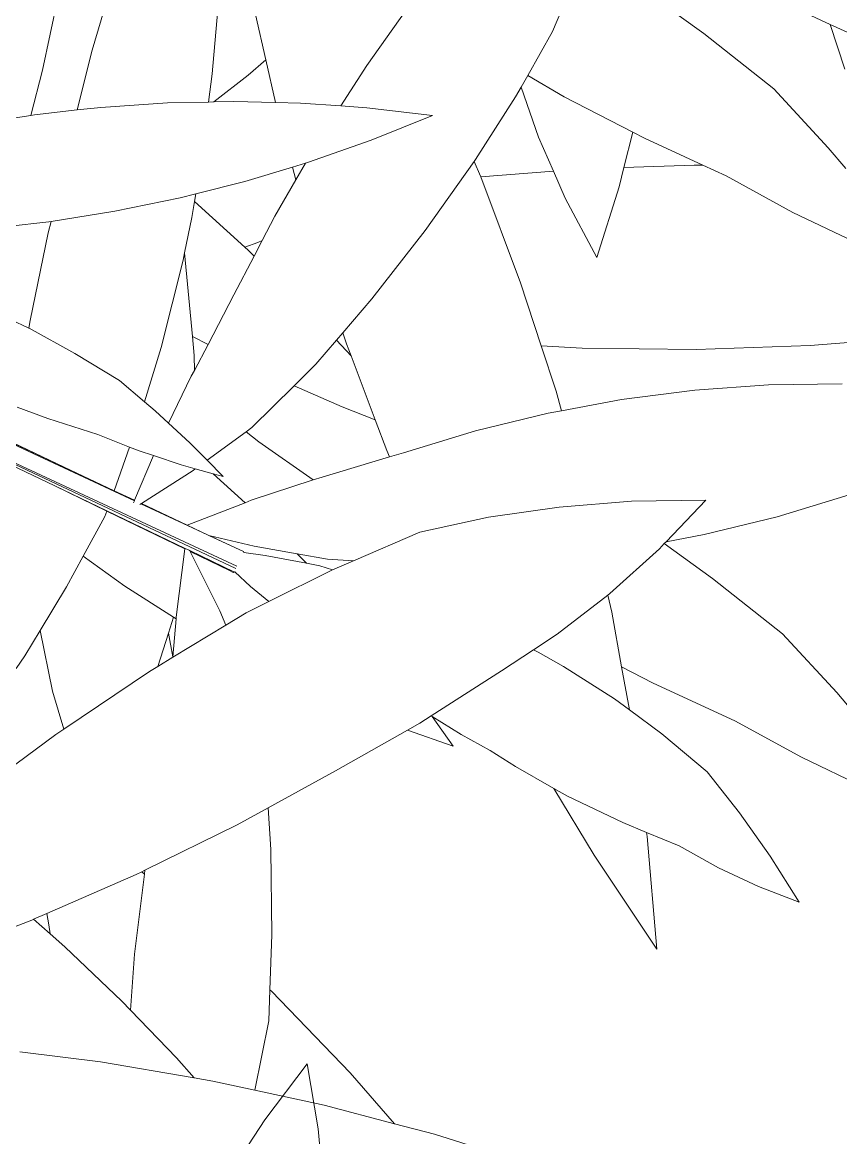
# Model space of a CAD drawing. Header units: millimetres. Extents: x 18 to 174501, y 22 to 24571.
# Drawn here: x 22331.4 to 22473.5, y 19188.1 to 19381.8 of the extents above; entities that cross this region are included whole.
import ezdxf

# ---------------------------------------------------------------- set-up
doc = ezdxf.new("R2010")
doc.units = ezdxf.units.MM
doc.header["$MEASUREMENT"] = 0
doc.layers.add('Edges', color=7, linetype='Continuous', lineweight=18)

# ---------------------------------------------------------------- blocks, each defined once
blk = doc.blocks.new('BAMBOOPLAN')
at = {"layer": 'Edges'}
for p, q in [((5.9951, 11.5416), (5.8903, 11.4031)), ((5.9951, 11.5416), (6.0222, 11.3806)), ((5.8903, 11.4031), (5.7967, 11.2608)), ((6.0222, 11.3806), (6.037, 11.2196)), ((5.4616, -3.4769), (5.5284, -3.2508)), ((5.7593, -3.535), (5.7797, -3.2981)), ((6.6523, -3.3145), (6.6038, -3.4303)), ((5.3382, -3.5262), (5.379, -3.334)), ((6.9791, -3.4353), (6.8565, -3.3467)), ((7.2928, -3.4125), (7.1168, -3.3307)), ((5.8926, -3.5009), (5.8669, -3.3881)), ((6.2401, -3.3778), (6.1431, -3.5144)), ((6.6038, -3.4303), (6.5421, -3.5394)), ((7.3289, -3.5239), (7.2928, -3.4125)), ((7.3349, -3.432), (7.2928, -3.4125)), ((7.1526, -3.5727), (6.9791, -3.4353)), ((5.4243, -3.6249), (5.4616, -3.4769)), ((5.8926, -3.5009), (5.8487, -3.5383)), ((5.9167, -3.6064), (5.8926, -3.5009)), ((6.1431, -3.5144), (6.0786, -3.6149)), ((5.3092, -3.6383), (5.3382, -3.5262)), ((5.7504, -3.6052), (5.7593, -3.535)), ((5.8487, -3.5383), (5.7633, -3.6049)), ((6.5421, -3.5394), (6.5256, -3.5684)), ((6.6327, -3.5924), (6.5421, -3.5394)), ((6.5256, -3.5684), (6.5122, -3.592)), ((6.5688, -3.6921), (6.5256, -3.5684)), ((6.5122, -3.592), (6.4129, -3.7478)), ((6.8025, -3.6798), (6.6327, -3.5924)), ((7.2874, -3.7186), (7.1526, -3.5727)), ((5.4243, -3.6249), (5.3185, -3.6368)), ((5.483, -3.6184), (5.4243, -3.6249)), ((5.6481, -3.6074), (5.483, -3.6184)), ((5.7504, -3.6052), (5.6481, -3.6074)), ((5.7633, -3.6049), (5.7504, -3.6052)), ((5.8134, -3.6039), (5.7633, -3.6049)), ((5.9167, -3.6064), (5.8134, -3.6039)), ((5.9784, -3.6079), (5.9167, -3.6064)), ((6.0786, -3.6149), (5.9784, -3.6079)), ((6.1428, -3.6194), (6.0786, -3.6149)), ((6.3061, -3.6384), (6.1428, -3.6194)), ((5.3092, -3.6383), (5.155, -3.6627)), ((5.3185, -3.6368), (5.3092, -3.6383)), ((6.3061, -3.6384), (6.1537, -3.7001)), ((6.7808, -3.7677), (6.8025, -3.6798)), ((6.8317, -3.6949), (6.8025, -3.6798)), ((6.1537, -3.7001), (5.9983, -3.7548)), ((6.6058, -3.7767), (6.5688, -3.6921)), ((6.9768, -3.762), (6.8317, -3.6949)), ((7.3309, -3.7702), (7.2874, -3.7186)), ((5.9912, -3.757), (5.9583, -3.7669)), ((5.9912, -3.757), (5.967, -3.7987)), ((5.9983, -3.7548), (5.9912, -3.757)), ((6.4094, -3.7528), (6.288, -3.9242)), ((6.4129, -3.7478), (6.4094, -3.7528)), ((6.4249, -3.7889), (6.4094, -3.7528)), ((6.9551, -3.7618), (6.7808, -3.7677)), ((6.9768, -3.762), (6.9551, -3.7618)), ((7.0345, -3.7887), (6.9768, -3.762)), ((5.9583, -3.7669), (5.8402, -3.8025)), ((5.967, -3.7987), (5.9583, -3.7669)), ((6.4257, -3.791), (6.4249, -3.7889)), ((6.6058, -3.7767), (6.4257, -3.791)), ((6.5246, -4.0537), (6.4257, -3.791)), ((6.6353, -3.844), (6.6058, -3.7767)), ((6.7689, -3.8155), (6.7808, -3.7677)), ((7.2, -3.8791), (7.0345, -3.7887)), ((5.8402, -3.8025), (5.7188, -3.8332)), ((5.967, -3.7987), (5.9151, -3.8883)), ((6.7136, -3.9912), (6.7689, -3.8155)), ((5.68, -3.8431), (5.5179, -3.8763)), ((5.7188, -3.8332), (5.68, -3.8431)), ((5.7155, -3.8524), (5.7188, -3.8332)), ((6.7136, -3.9912), (6.6353, -3.844)), ((5.7089, -3.8916), (5.7155, -3.8524)), ((5.8405, -3.9653), (5.7155, -3.8524)), ((5.3544, -3.9022), (5.2509, -3.9138)), ((5.3526, -3.9296), (5.3597, -3.9013)), ((5.3597, -3.9013), (5.3544, -3.9022)), ((5.5179, -3.8763), (5.3597, -3.9013)), ((5.6908, -3.9794), (5.7089, -3.8916)), ((5.9151, -3.8883), (5.8835, -3.9492)), ((7.3685, -3.9599), (7.2, -3.8791)), ((5.3077, -4.1475), (5.3526, -3.9296)), ((6.288, -3.9242), (6.1557, -4.0938)), ((5.8723, -3.9541), (5.8405, -3.9653)), ((5.8835, -3.9492), (5.8636, -3.9874)), ((5.8835, -3.9492), (5.8723, -3.9541)), ((5.687, -3.998), (5.6908, -3.9794)), ((5.7105, -4.1873), (5.6908, -3.9794)), ((5.8486, -3.9726), (5.8405, -3.9653)), ((5.8636, -3.9874), (5.8486, -3.9726)), ((5.6328, -4.214), (5.687, -3.998)), ((5.8636, -3.9874), (5.8134, -4.0839)), ((6.5757, -4.2106), (6.5246, -4.0537)), ((5.8134, -4.0839), (5.7491, -4.2066)), ((6.1557, -4.0938), (6.0837, -4.1777)), ((5.3049, -4.1666), (5.2592, -4.1446)), ((5.3049, -4.1666), (5.3077, -4.1475)), ((5.305, -4.1667), (5.3049, -4.1666)), ((5.4185, -4.2291), (5.305, -4.1667)), ((6.0837, -4.1777), (6.0679, -4.1962)), ((6.0927, -4.2053), (6.0837, -4.1777)), ((5.7491, -4.2066), (5.7105, -4.1873)), ((5.715, -4.2345), (5.7105, -4.1873)), ((5.7491, -4.2066), (5.7153, -4.2711)), ((6.0679, -4.1962), (6.0165, -4.2561)), ((6.104, -4.2352), (6.0679, -4.1962)), ((6.104, -4.2352), (6.0927, -4.2053)), ((7.5251, -4.1874), (7.2432, -4.2098)), ((5.5663, -4.5946), (4.7522, -4.215)), ((5.3923, -4.5115), (4.7578, -4.2128)), ((5.5291, -4.2964), (5.4185, -4.2291)), ((5.5911, -4.3489), (5.6328, -4.214)), ((5.7153, -4.2711), (5.715, -4.2345)), ((6.6774, -4.2163), (6.5757, -4.2106)), ((6.6123, -4.3227), (6.5757, -4.2106)), ((6.9604, -4.2195), (6.6774, -4.2163)), ((7.2432, -4.2098), (6.9604, -4.2195)), ((4.6974, -4.2352), (5.8177, -4.7629)), ((4.6984, -4.2349), (5.8207, -4.7571)), ((6.0165, -4.2561), (5.963, -4.3091)), ((6.1636, -4.3936), (6.104, -4.2352)), ((5.7076, -4.2858), (5.6509, -4.4021)), ((5.7153, -4.2711), (5.7076, -4.2858)), ((5.5911, -4.3489), (5.5291, -4.2964)), ((5.963, -4.3091), (5.8578, -4.4132)), ((6.0816, -4.3616), (5.963, -4.3091)), ((7.1396, -4.3069), (6.957, -4.3201)), ((7.3219, -4.3042), (7.1396, -4.3069)), ((6.6257, -4.3713), (6.6123, -4.3227)), ((6.7747, -4.3436), (6.6257, -4.3713)), ((6.957, -4.3201), (6.7747, -4.3436)), ((5.3516, -4.3904), (5.2754, -4.3623)), ((5.6178, -4.3715), (5.5911, -4.3489)), ((5.6509, -4.4021), (5.6178, -4.3715)), ((6.1636, -4.3936), (6.0816, -4.3616)), ((6.6257, -4.3713), (6.5931, -4.3774)), ((5.476, -4.4303), (5.3516, -4.3904)), ((6.1924, -4.4701), (6.1636, -4.3936)), ((6.5931, -4.3774), (6.4125, -4.4215)), ((5.7037, -4.451), (5.6509, -4.4021)), ((5.8435, -4.4236), (5.7465, -4.4942)), ((5.8578, -4.4132), (5.8435, -4.4236)), ((5.8754, -4.4483), (5.8435, -4.4236)), ((6.4125, -4.4215), (6.2336, -4.4757)), ((5.3923, -4.5115), (5.2655, -4.4512)), ((5.5546, -4.4614), (5.476, -4.4303)), ((5.7465, -4.4942), (5.7037, -4.451)), ((6.01, -4.543), (5.8754, -4.4483)), ((5.5159, -4.5697), (5.5546, -4.4614)), ((5.5786, -4.4709), (5.5546, -4.4614)), ((5.6138, -4.4827), (5.5667, -4.5936)), ((5.6138, -4.4827), (5.5786, -4.4709)), ((5.6822, -4.5057), (5.6138, -4.4827)), ((6.1992, -4.4859), (6.1924, -4.4701)), ((6.2336, -4.4757), (6.1992, -4.4859)), ((5.3694, -4.558), (5.2597, -4.5054)), ((5.5159, -4.5697), (5.3923, -4.5115)), ((5.7172, -4.5155), (5.6822, -4.5057)), ((5.7866, -4.5348), (5.7465, -4.4942)), ((6.1992, -4.4859), (6.0322, -4.5358)), ((5.7121, -4.5192), (5.5837, -4.6016)), ((5.7172, -4.5155), (5.7121, -4.5192)), ((5.7618, -4.5279), (5.7172, -4.5155)), ((5.841, -4.5995), (5.7618, -4.5279)), ((5.7866, -4.5348), (5.7618, -4.5279)), ((6.0322, -4.5358), (6.01, -4.543)), ((5.4978, -4.6203), (5.3694, -4.558)), ((5.692, -4.7128), (5.3694, -4.558)), ((6.01, -4.543), (5.8564, -4.5935)), ((5.5667, -4.5936), (5.5159, -4.5697)), ((5.5663, -4.5946), (5.5642, -4.5996)), ((5.5667, -4.5936), (5.5663, -4.5946)), ((5.8564, -4.5935), (5.841, -4.5995)), ((6.9839, -4.593), (6.7998, -4.596)), ((6.9839, -4.593), (6.8857, -4.6962)), ((7.3397, -4.5803), (7.1607, -4.6345)), ((5.4929, -4.6338), (5.4978, -4.6203)), ((5.6918, -4.7143), (5.4978, -4.6203)), ((5.5827, -4.6022), (5.58, -4.604)), ((5.5837, -4.6016), (5.5827, -4.6022)), ((5.8283, -4.7167), (5.5827, -4.6022)), ((5.6975, -4.6552), (5.5837, -4.6016)), ((5.841, -4.5995), (5.6975, -4.6552)), ((6.6198, -4.6103), (6.4446, -4.6358)), ((6.7998, -4.596), (6.6198, -4.6103)), ((5.4393, -4.7323), (5.4929, -4.6338)), ((6.4446, -4.6358), (6.2745, -4.6726)), ((7.1607, -4.6345), (6.9802, -4.6786)), ((5.7513, -4.6805), (5.6975, -4.6552)), ((6.2745, -4.6726), (6.11, -4.7437)), ((5.8637, -4.7074), (5.7513, -4.6805)), ((5.8283, -4.7167), (5.7513, -4.6805)), ((6.881, -4.7011), (6.869, -4.7138)), ((6.8857, -4.6962), (6.881, -4.7011)), ((7.0007, -4.7875), (6.881, -4.7011)), ((6.9802, -4.6786), (6.8857, -4.6962)), ((5.3979, -4.8082), (5.4393, -4.7323)), ((5.5425, -4.8065), (5.4393, -4.7323)), ((5.6698, -4.8838), (5.6918, -4.7143)), ((5.6918, -4.7143), (5.692, -4.7128)), ((5.702, -4.7176), (5.692, -4.7128)), ((5.702, -4.7176), (5.7026, -4.718)), ((5.7026, -4.718), (5.7031, -4.7182)), ((5.7035, -4.7184), (5.7031, -4.7182)), ((5.7046, -4.7206), (5.7035, -4.7184)), ((5.8131, -4.771), (5.7035, -4.7184)), ((5.7783, -4.8678), (5.7046, -4.7206)), ((5.802, -4.7678), (5.7046, -4.7206)), ((5.8368, -4.7207), (5.8283, -4.7167)), ((5.8368, -4.7207), (5.8376, -4.7231)), ((5.8376, -4.7231), (5.8375, -4.7231)), ((5.8909, -4.7302), (5.8376, -4.7231)), ((5.97, -4.7264), (5.8637, -4.7074)), ((5.993, -4.7497), (5.8909, -4.7302)), ((5.993, -4.7497), (5.97, -4.7264)), ((6.0454, -4.74), (5.97, -4.7264)), ((6.869, -4.7138), (6.7459, -4.8248)), ((6.0261, -4.756), (5.993, -4.7497)), ((6.0581, -4.7661), (6.0261, -4.756)), ((6.11, -4.7437), (6.0454, -4.74)), ((6.11, -4.7437), (6.0581, -4.7661)), ((5.8116, -4.7725), (5.802, -4.7678)), ((5.8119, -4.7726), (5.8116, -4.7725)), ((5.8119, -4.7726), (5.8152, -4.7713)), ((5.8152, -4.7713), (5.8148, -4.7709)), ((5.8543, -4.8072), (5.8152, -4.7713)), ((6.0562, -4.7669), (5.8999, -4.8446)), ((6.0581, -4.7661), (6.0562, -4.7669)), ((7.1742, -4.9249), (7.0007, -4.7875)), ((5.3323, -4.9168), (5.3979, -4.8082)), ((5.6636, -4.8837), (5.5425, -4.8065)), ((5.8999, -4.8446), (5.8543, -4.8072)), ((6.7409, -4.8288), (6.6151, -4.9259)), ((6.7459, -4.8248), (6.7409, -4.8288)), ((6.7505, -4.8709), (6.7409, -4.8288)), ((5.7934, -4.9031), (5.7783, -4.8678)), ((5.8999, -4.8446), (5.8437, -4.8725)), ((6.775, -5.0068), (6.7505, -4.8709)), ((5.651, -4.9234), (5.6636, -4.8837)), ((5.662, -4.982), (5.6696, -4.8875)), ((5.6696, -4.8875), (5.6636, -4.8837)), ((5.6696, -4.8875), (5.6698, -4.8838)), ((5.8437, -4.8725), (5.7934, -4.9031)), ((5.2944, -4.9795), (5.3323, -4.9168)), ((5.3636, -5.0669), (5.3323, -4.9168)), ((5.6249, -5.0057), (5.651, -4.9234)), ((5.662, -4.982), (5.651, -4.9234)), ((5.7934, -4.9031), (5.6619, -4.9831)), ((6.6151, -4.9259), (6.5563, -4.9646)), ((7.309, -5.0708), (7.1742, -4.9249)), ((5.2733, -5.011), (5.2944, -4.9795)), ((5.6619, -4.9831), (5.662, -4.982)), ((6.5563, -4.9646), (6.4768, -5.0168)), ((6.5682, -4.9706), (6.5563, -4.9646)), ((6.6313, -5.0062), (6.5682, -4.9706)), ((5.6249, -5.0057), (5.6042, -5.0183)), ((5.6619, -4.9831), (5.6249, -5.0057)), ((6.7571, -5.0862), (6.6313, -5.0062)), ((6.8533, -5.0471), (6.775, -5.0068)), ((6.7944, -5.1139), (6.775, -5.0068)), ((5.6042, -5.0183), (5.391, -5.1617)), ((6.4768, -5.0168), (6.3022, -5.1284)), ((7.056, -5.141), (6.8533, -5.0471)), ((5.391, -5.1617), (5.3636, -5.0669)), ((6.7944, -5.1139), (6.7571, -5.0862)), ((7.438, -5.2238), (7.309, -5.0708)), ((6.8745, -5.1733), (6.7944, -5.1139)), ((6.2744, -5.1462), (6.2438, -5.1636)), ((6.3022, -5.1284), (6.2744, -5.1462)), ((6.3049, -5.13), (6.3022, -5.1284)), ((6.3575, -5.2035), (6.3049, -5.13)), ((6.3769, -5.1745), (6.3049, -5.13)), ((7.2215, -5.2313), (7.056, -5.141)), ((5.3717, -5.1747), (5.2723, -5.2483)), ((5.391, -5.1617), (5.3717, -5.1747)), ((6.2438, -5.1636), (6.0653, -5.265)), ((6.3575, -5.2035), (6.2438, -5.1636)), ((6.4488, -5.2145), (6.3769, -5.1745)), ((6.9877, -5.267), (6.8745, -5.1733)), ((6.5117, -5.2545), (6.4488, -5.2145)), ((6.6072, -5.3085), (6.5117, -5.2545)), ((7.39, -5.3121), (7.2215, -5.2313)), ((6.0653, -5.265), (5.8983, -5.3568)), ((7.0672, -5.3689), (6.9877, -5.267)), ((6.7068, -5.4739), (6.6072, -5.3085)), ((6.6409, -5.3275), (6.6072, -5.3085)), ((6.7781, -5.393), (6.6409, -5.3275)), ((5.8983, -5.3568), (5.821, -5.3992)), ((5.9046, -5.4602), (5.8983, -5.3568)), ((7.1433, -5.4769), (7.0672, -5.3689)), ((6.8367, -5.4175), (6.7781, -5.393)), ((5.821, -5.3992), (5.5923, -5.5117)), ((6.8381, -5.4278), (6.8367, -5.4175)), ((6.9179, -5.4514), (6.8367, -5.4175)), ((6.8626, -5.7078), (6.8381, -5.4278)), ((7.0153, -5.5057), (6.9179, -5.4514)), ((5.9073, -5.6717), (5.9046, -5.4602)), ((6.8626, -5.7078), (6.7068, -5.4739)), ((7.2157, -5.5908), (7.1433, -5.4769)), ((7.1146, -5.5522), (7.0153, -5.5057)), ((5.571, -5.5221), (5.3494, -5.6188)), ((5.567, -5.7199), (5.5911, -5.5211)), ((5.5846, -5.5154), (5.571, -5.5221)), ((5.5923, -5.5117), (5.5846, -5.5154)), ((5.5911, -5.5211), (5.5846, -5.5154)), ((5.5911, -5.5211), (5.5923, -5.5117)), ((7.2157, -5.5908), (7.1146, -5.5522)), ((5.3158, -5.6335), (5.0497, -5.7368)), ((5.3164, -5.6332), (5.3158, -5.6335)), ((5.3494, -5.6188), (5.3164, -5.6332)), ((5.3576, -5.6695), (5.3164, -5.6332)), ((5.3545, -5.6469), (5.3494, -5.6188)), ((5.3576, -5.6695), (5.3545, -5.6469)), ((5.394, -5.7016), (5.3576, -5.6695)), ((5.9027, -5.8082), (5.9073, -5.6717)), ((5.5353, -5.8367), (5.394, -5.7016)), ((5.5564, -5.8586), (5.567, -5.7199)), ((5.9001, -5.8852), (5.9027, -5.8082)), ((5.9062, -5.8115), (5.9027, -5.8082)), ((6.1013, -6.0147), (5.9062, -5.8115)), ((5.5564, -5.8586), (5.5353, -5.8367)), ((5.6706, -5.9771), (5.5564, -5.8586)), ((5.8648, -6.0571), (5.9001, -5.8852)), ((5.4821, -5.9873), (5.2823, -5.9618)), ((5.7146, -6.0267), (5.6706, -5.9771)), ((5.7146, -6.0267), (5.4821, -5.9873)), ((5.7607, -6.0346), (5.7146, -6.0267)), ((6.2116, -6.1406), (6.1013, -6.0147)), ((5.8648, -6.0571), (5.7607, -6.0346)), ((6.0372, -6.0945), (5.8648, -6.0571)), ((6.2116, -6.1406), (6.0372, -6.0945)), ((6.3107, -6.1668), (6.2116, -6.1406)), ((6.5807, -6.2515), (6.3107, -6.1668))]:
    blk.add_line(p, q, dxfattribs=at)

msp = doc.modelspace()

# ---------------------------------------------------------------- block references
at = {"xscale": 69.97983938875464, "yscale": 69.97983938875464, "zscale": 69.97983938875464}
for p in [(21961.34, 19620.23), (21961.34, 18393.22)]:
    msp.add_blockref('BAMBOOPLAN', p, dxfattribs=at)

doc.saveas('drawing.dxf')
